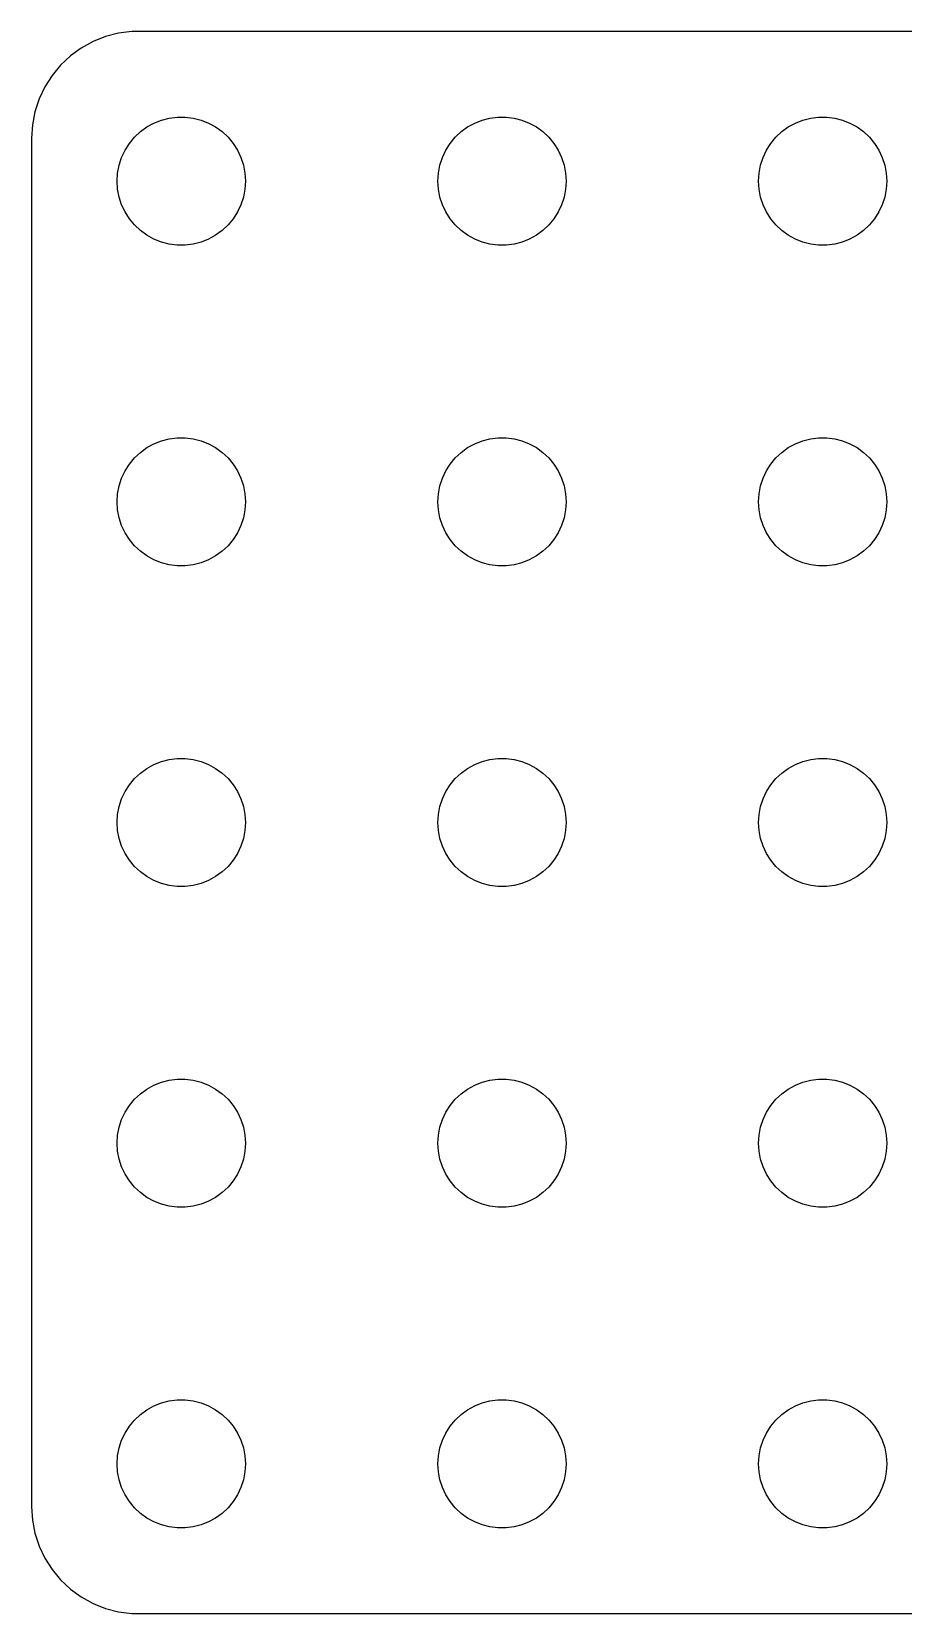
# Model space of a CAD drawing. Header units: metres. Extents: x -41 to 41, y -18.5 to 18.5.
# Drawn here: x -41 to -20.61, y -18.5 to 18.5 of the extents above; entities that cross this region are included whole.
import ezdxf

# ---------------------------------------------------------------- set-up
doc = ezdxf.new("R2010")
doc.units = ezdxf.units.M

msp = doc.modelspace()

# ---------------------------------------------------------------- linework, layer by layer
for p, q in [((-38.657, 18.4951), (-38.9684, 18.4557)), ((38.657, 18.4951), (-38.657, 18.4951)), ((-39.5644, 18.2621), (-39.8396, 18.1108)), ((-39.2725, 18.3776), (-39.5644, 18.2621)), ((-38.9684, 18.4557), (-39.2725, 18.3776)), ((-40.0936, 17.9263), (-40.3224, 17.7114)), ((-39.8396, 18.1108), (-40.0936, 17.9263)), ((-40.5225, 17.4695), (-40.6908, 17.2044)), ((-40.3224, 17.7114), (-40.5225, 17.4695)), ((-40.6908, 17.2044), (-40.8244, 16.9203)), ((-40.8244, 16.9203), (-40.9214, 16.6217)), ((-40.9803, 16.3133), (-41, 16)), ((-40.9214, 16.6217), (-40.9803, 16.3133)), ((-38.3037, 16.2665), (-38.1387, 16.3572)), ((-38.1387, 16.3572), (-37.9635, 16.4266)), ((-37.9635, 16.4266), (-37.7811, 16.4734)), ((-37.7811, 16.4734), (-37.5942, 16.497)), ((-37.5942, 16.497), (-37.4058, 16.497)), ((-37.4058, 16.497), (-37.2189, 16.4734)), ((-37.2189, 16.4734), (-37.0365, 16.4266)), ((-37.0365, 16.4266), (-36.8613, 16.3572)), ((-36.8613, 16.3572), (-36.6963, 16.2665)), ((-30.8037, 16.2665), (-30.6387, 16.3572)), ((-30.6387, 16.3572), (-30.4635, 16.4266)), ((-30.4635, 16.4266), (-30.2811, 16.4734)), ((-30.2811, 16.4734), (-30.0942, 16.497)), ((-30.0942, 16.497), (-29.9058, 16.497)), ((-29.9058, 16.497), (-29.7189, 16.4734)), ((-29.7189, 16.4734), (-29.5365, 16.4266)), ((-29.5365, 16.4266), (-29.3613, 16.3572)), ((-29.3613, 16.3572), (-29.1963, 16.2665)), ((-23.3037, 16.2665), (-23.1387, 16.3572)), ((-23.1387, 16.3572), (-22.9635, 16.4266)), ((-22.9635, 16.4266), (-22.7811, 16.4734)), ((-22.7811, 16.4734), (-22.5942, 16.497)), ((-22.5942, 16.497), (-22.4058, 16.497)), ((-22.4058, 16.497), (-22.2189, 16.4734)), ((-22.2189, 16.4734), (-22.0365, 16.4266)), ((-22.0365, 16.4266), (-21.8613, 16.3572)), ((-21.8613, 16.3572), (-21.6963, 16.2665)), ((-41, 16), (-41, -16)), ((-38.7135, 15.8817), (-38.5934, 16.0268)), ((-38.5934, 16.0268), (-38.4561, 16.1558)), ((-38.4561, 16.1558), (-38.3037, 16.2665)), ((-36.6963, 16.2665), (-36.5439, 16.1558)), ((-36.5439, 16.1558), (-36.4065, 16.0268)), ((-36.4065, 16.0268), (-36.2865, 15.8817)), ((-31.2135, 15.8817), (-31.0934, 16.0268)), ((-31.0934, 16.0268), (-30.9561, 16.1558)), ((-30.9561, 16.1558), (-30.8037, 16.2665)), ((-29.1963, 16.2665), (-29.0439, 16.1558)), ((-29.0439, 16.1558), (-28.9065, 16.0268)), ((-28.9065, 16.0268), (-28.7865, 15.8817)), ((-23.7135, 15.8817), (-23.5934, 16.0268)), ((-23.5934, 16.0268), (-23.4561, 16.1558)), ((-23.4561, 16.1558), (-23.3037, 16.2665)), ((-21.6963, 16.2665), (-21.5439, 16.1558)), ((-21.5439, 16.1558), (-21.4065, 16.0268)), ((-21.4065, 16.0268), (-21.2865, 15.8817)), ((-38.9529, 15.373), (-38.8947, 15.5522)), ((-38.8947, 15.5522), (-38.8145, 15.7226)), ((-38.8145, 15.7226), (-38.7135, 15.8817)), ((-36.2865, 15.8817), (-36.1855, 15.7226)), ((-36.1855, 15.7226), (-36.1053, 15.5522)), ((-36.1053, 15.5522), (-36.0471, 15.373)), ((-31.4529, 15.373), (-31.3947, 15.5522)), ((-31.3947, 15.5522), (-31.3145, 15.7226)), ((-31.3145, 15.7226), (-31.2135, 15.8817)), ((-28.7865, 15.8817), (-28.6855, 15.7226)), ((-28.6855, 15.7226), (-28.6053, 15.5522)), ((-28.6053, 15.5522), (-28.5471, 15.373)), ((-23.9529, 15.373), (-23.8947, 15.5522)), ((-23.8947, 15.5522), (-23.8145, 15.7226)), ((-23.8145, 15.7226), (-23.7135, 15.8817)), ((-21.2865, 15.8817), (-21.1855, 15.7226)), ((-21.1855, 15.7226), (-21.1053, 15.5522)), ((-21.1053, 15.5522), (-21.0471, 15.373)), ((-39, 15), (-38.9882, 15.188)), ((-38.9882, 15.188), (-38.9529, 15.373)), ((-36.0471, 15.373), (-36.0118, 15.188)), ((-36.0118, 15.188), (-36, 15)), ((-31.5, 15), (-31.4882, 15.188)), ((-31.4882, 15.188), (-31.4529, 15.373)), ((-28.5471, 15.373), (-28.5118, 15.188)), ((-28.5118, 15.188), (-28.5, 15)), ((-24, 15), (-23.9882, 15.188)), ((-23.9882, 15.188), (-23.9529, 15.373)), ((-21.0471, 15.373), (-21.0118, 15.188)), ((-21.0118, 15.188), (-21, 15)), ((-38.9882, 14.812), (-39, 15)), ((-38.9529, 14.627), (-38.9882, 14.812)), ((-36.0118, 14.812), (-36.0471, 14.627)), ((-36, 15), (-36.0118, 14.812)), ((-31.4882, 14.812), (-31.5, 15)), ((-31.4529, 14.627), (-31.4882, 14.812)), ((-28.5118, 14.812), (-28.5471, 14.627)), ((-28.5, 15), (-28.5118, 14.812)), ((-23.9882, 14.812), (-24, 15)), ((-23.9529, 14.627), (-23.9882, 14.812)), ((-21.0118, 14.812), (-21.0471, 14.627)), ((-21, 15), (-21.0118, 14.812)), ((-38.8947, 14.4478), (-38.9529, 14.627)), ((-38.8145, 14.2774), (-38.8947, 14.4478)), ((-36.1053, 14.4478), (-36.1855, 14.2774)), ((-36.0471, 14.627), (-36.1053, 14.4478)), ((-31.3947, 14.4478), (-31.4529, 14.627)), ((-31.3145, 14.2774), (-31.3947, 14.4478)), ((-28.6053, 14.4478), (-28.6855, 14.2774)), ((-28.5471, 14.627), (-28.6053, 14.4478)), ((-23.8947, 14.4478), (-23.9529, 14.627)), ((-23.8145, 14.2774), (-23.8947, 14.4478)), ((-21.1053, 14.4478), (-21.1855, 14.2774)), ((-21.0471, 14.627), (-21.1053, 14.4478)), ((-38.7135, 14.1183), (-38.8145, 14.2774)), ((-38.5934, 13.9732), (-38.7135, 14.1183)), ((-36.2865, 14.1183), (-36.4065, 13.9732)), ((-36.1855, 14.2774), (-36.2865, 14.1183)), ((-31.2135, 14.1183), (-31.3145, 14.2774)), ((-31.0934, 13.9732), (-31.2135, 14.1183)), ((-28.7865, 14.1183), (-28.9065, 13.9732)), ((-28.6855, 14.2774), (-28.7865, 14.1183)), ((-23.7135, 14.1183), (-23.8145, 14.2774)), ((-23.5934, 13.9732), (-23.7135, 14.1183)), ((-21.2865, 14.1183), (-21.4065, 13.9732)), ((-21.1855, 14.2774), (-21.2865, 14.1183)), ((-38.4561, 13.8442), (-38.5934, 13.9732)), ((-38.3037, 13.7335), (-38.4561, 13.8442)), ((-38.1387, 13.6427), (-38.3037, 13.7335)), ((-36.6963, 13.7335), (-36.8613, 13.6427)), ((-36.5439, 13.8442), (-36.6963, 13.7335)), ((-36.4065, 13.9732), (-36.5439, 13.8442)), ((-30.9561, 13.8442), (-31.0934, 13.9732)), ((-30.8037, 13.7335), (-30.9561, 13.8442)), ((-30.6387, 13.6427), (-30.8037, 13.7335)), ((-29.1963, 13.7335), (-29.3613, 13.6427)), ((-29.0439, 13.8442), (-29.1963, 13.7335)), ((-28.9065, 13.9732), (-29.0439, 13.8442)), ((-23.4561, 13.8442), (-23.5934, 13.9732)), ((-23.3037, 13.7335), (-23.4561, 13.8442)), ((-23.1387, 13.6427), (-23.3037, 13.7335)), ((-21.6963, 13.7335), (-21.8613, 13.6427)), ((-21.5439, 13.8442), (-21.6963, 13.7335)), ((-21.4065, 13.9732), (-21.5439, 13.8442)), ((-37.9635, 13.5734), (-38.1387, 13.6427)), ((-37.7811, 13.5266), (-37.9635, 13.5734)), ((-37.5942, 13.5029), (-37.7811, 13.5266)), ((-37.4058, 13.5029), (-37.5942, 13.5029)), ((-37.2189, 13.5266), (-37.4058, 13.5029)), ((-37.0365, 13.5734), (-37.2189, 13.5266)), ((-36.8613, 13.6427), (-37.0365, 13.5734)), ((-30.4635, 13.5734), (-30.6387, 13.6427)), ((-30.2811, 13.5266), (-30.4635, 13.5734)), ((-30.0942, 13.5029), (-30.2811, 13.5266)), ((-29.9058, 13.5029), (-30.0942, 13.5029)), ((-29.7189, 13.5266), (-29.9058, 13.5029)), ((-29.5365, 13.5734), (-29.7189, 13.5266)), ((-29.3613, 13.6427), (-29.5365, 13.5734)), ((-22.9635, 13.5734), (-23.1387, 13.6427)), ((-22.7811, 13.5266), (-22.9635, 13.5734)), ((-22.5942, 13.5029), (-22.7811, 13.5266)), ((-22.4058, 13.5029), (-22.5942, 13.5029)), ((-22.2189, 13.5266), (-22.4058, 13.5029)), ((-22.0365, 13.5734), (-22.2189, 13.5266)), ((-21.8613, 13.6427), (-22.0365, 13.5734)), ((-38.1387, 8.85724), (-37.9635, 8.92657)), ((-37.9635, 8.92657), (-37.7811, 8.97342)), ((-37.7811, 8.97342), (-37.5942, 8.99704)), ((-37.5942, 8.99704), (-37.4058, 8.99704)), ((-37.4058, 8.99704), (-37.2189, 8.97342)), ((-37.2189, 8.97342), (-37.0365, 8.92657)), ((-37.0365, 8.92657), (-36.8613, 8.85724)), ((-30.6387, 8.85724), (-30.4635, 8.92657)), ((-30.4635, 8.92657), (-30.2811, 8.97342)), ((-30.2811, 8.97342), (-30.0942, 8.99704)), ((-30.0942, 8.99704), (-29.9058, 8.99704)), ((-29.9058, 8.99704), (-29.7189, 8.97342)), ((-29.7189, 8.97342), (-29.5365, 8.92657)), ((-29.5365, 8.92657), (-29.3613, 8.85724)), ((-23.1387, 8.85724), (-22.9635, 8.92657)), ((-22.9635, 8.92657), (-22.7811, 8.97342)), ((-22.7811, 8.97342), (-22.5942, 8.99704)), ((-22.5942, 8.99704), (-22.4058, 8.99704)), ((-22.4058, 8.99704), (-22.2189, 8.97342)), ((-22.2189, 8.97342), (-22.0365, 8.92657)), ((-22.0365, 8.92657), (-21.8613, 8.85724)), ((-38.7135, 8.38167), (-38.5934, 8.52681)), ((-38.5934, 8.52681), (-38.4561, 8.65576)), ((-38.4561, 8.65576), (-38.3037, 8.76648)), ((-38.3037, 8.76648), (-38.1387, 8.85724)), ((-36.8613, 8.85724), (-36.6963, 8.76648)), ((-36.6963, 8.76648), (-36.5439, 8.65576)), ((-36.5439, 8.65576), (-36.4065, 8.52681)), ((-36.4065, 8.52681), (-36.2865, 8.38167)), ((-31.2135, 8.38167), (-31.0934, 8.52681)), ((-31.0934, 8.52681), (-30.9561, 8.65576)), ((-30.9561, 8.65576), (-30.8037, 8.76648)), ((-30.8037, 8.76648), (-30.6387, 8.85724)), ((-29.3613, 8.85724), (-29.1963, 8.76648)), ((-29.1963, 8.76648), (-29.0439, 8.65576)), ((-29.0439, 8.65576), (-28.9065, 8.52681)), ((-28.9065, 8.52681), (-28.7865, 8.38167)), ((-23.7135, 8.38167), (-23.5934, 8.52681)), ((-23.5934, 8.52681), (-23.4561, 8.65576)), ((-23.4561, 8.65576), (-23.3037, 8.76648)), ((-23.3037, 8.76648), (-23.1387, 8.85724)), ((-21.8613, 8.85724), (-21.6963, 8.76648)), ((-21.6963, 8.76648), (-21.5439, 8.65576)), ((-21.5439, 8.65576), (-21.4065, 8.52681)), ((-21.4065, 8.52681), (-21.2865, 8.38167)), ((-38.8947, 8.05219), (-38.8145, 8.22263)), ((-38.8145, 8.22263), (-38.7135, 8.38167)), ((-36.2865, 8.38167), (-36.1855, 8.22263)), ((-36.1855, 8.22263), (-36.1053, 8.05219)), ((-31.3947, 8.05219), (-31.3145, 8.22263)), ((-31.3145, 8.22263), (-31.2135, 8.38167)), ((-28.7865, 8.38167), (-28.6855, 8.22263)), ((-28.6855, 8.22263), (-28.6053, 8.05219)), ((-23.8947, 8.05219), (-23.8145, 8.22263)), ((-23.8145, 8.22263), (-23.7135, 8.38167)), ((-21.2865, 8.38167), (-21.1855, 8.22263)), ((-21.1855, 8.22263), (-21.1053, 8.05219)), ((-38.9882, 7.68799), (-38.9529, 7.87303)), ((-38.9529, 7.87303), (-38.8947, 8.05219)), ((-36.1053, 8.05219), (-36.0471, 7.87303)), ((-36.0471, 7.87303), (-36.0118, 7.68799)), ((-31.4882, 7.68799), (-31.4529, 7.87303)), ((-31.4529, 7.87303), (-31.3947, 8.05219)), ((-28.6053, 8.05219), (-28.5471, 7.87303)), ((-28.5471, 7.87303), (-28.5118, 7.68799)), ((-23.9882, 7.68799), (-23.9529, 7.87303)), ((-23.9529, 7.87303), (-23.8947, 8.05219)), ((-21.1053, 8.05219), (-21.0471, 7.87303)), ((-21.0471, 7.87303), (-21.0118, 7.68799)), ((-39, 7.5), (-38.9882, 7.68799)), ((-38.9882, 7.312), (-39, 7.5)), ((-36.0118, 7.68799), (-36, 7.5)), ((-36, 7.5), (-36.0118, 7.312)), ((-31.5, 7.5), (-31.4882, 7.68799)), ((-31.4882, 7.312), (-31.5, 7.5)), ((-28.5118, 7.68799), (-28.5, 7.5)), ((-28.5, 7.5), (-28.5118, 7.312)), ((-24, 7.5), (-23.9882, 7.68799)), ((-23.9882, 7.312), (-24, 7.5)), ((-21.0118, 7.68799), (-21, 7.5)), ((-21, 7.5), (-21.0118, 7.312)), ((-38.9529, 7.12695), (-38.9882, 7.312)), ((-38.8947, 6.9478), (-38.9529, 7.12695)), ((-36.0471, 7.12695), (-36.1053, 6.9478)), ((-36.0118, 7.312), (-36.0471, 7.12695)), ((-31.4529, 7.12695), (-31.4882, 7.312)), ((-31.3947, 6.9478), (-31.4529, 7.12695)), ((-28.5471, 7.12695), (-28.6053, 6.9478)), ((-28.5118, 7.312), (-28.5471, 7.12695)), ((-23.9529, 7.12695), (-23.9882, 7.312)), ((-23.8947, 6.9478), (-23.9529, 7.12695)), ((-21.0471, 7.12695), (-21.1053, 6.9478)), ((-21.0118, 7.312), (-21.0471, 7.12695)), ((-38.8145, 6.77736), (-38.8947, 6.9478)), ((-38.7135, 6.61832), (-38.8145, 6.77736)), ((-36.1855, 6.77736), (-36.2865, 6.61832)), ((-36.1053, 6.9478), (-36.1855, 6.77736)), ((-31.3145, 6.77736), (-31.3947, 6.9478)), ((-31.2135, 6.61832), (-31.3145, 6.77736)), ((-28.6855, 6.77736), (-28.7865, 6.61832)), ((-28.6053, 6.9478), (-28.6855, 6.77736)), ((-23.8145, 6.77736), (-23.8947, 6.9478)), ((-23.7135, 6.61832), (-23.8145, 6.77736)), ((-21.1855, 6.77736), (-21.2865, 6.61832)), ((-21.1053, 6.9478), (-21.1855, 6.77736)), ((-38.5934, 6.47318), (-38.7135, 6.61832)), ((-38.4561, 6.34422), (-38.5934, 6.47318)), ((-38.3037, 6.23351), (-38.4561, 6.34422)), ((-36.5439, 6.34422), (-36.6963, 6.23351)), ((-36.4065, 6.47318), (-36.5439, 6.34422)), ((-36.2865, 6.61832), (-36.4065, 6.47318)), ((-31.0934, 6.47318), (-31.2135, 6.61832)), ((-30.9561, 6.34422), (-31.0934, 6.47318)), ((-30.8037, 6.23351), (-30.9561, 6.34422)), ((-29.0439, 6.34422), (-29.1963, 6.23351)), ((-28.9065, 6.47318), (-29.0439, 6.34422)), ((-28.7865, 6.61832), (-28.9065, 6.47318)), ((-23.5934, 6.47318), (-23.7135, 6.61832)), ((-23.4561, 6.34422), (-23.5934, 6.47318)), ((-23.3037, 6.23351), (-23.4561, 6.34422)), ((-21.5439, 6.34422), (-21.6963, 6.23351)), ((-21.4065, 6.47318), (-21.5439, 6.34422)), ((-21.2865, 6.61832), (-21.4065, 6.47318)), ((-38.1387, 6.14275), (-38.3037, 6.23351)), ((-37.9635, 6.07341), (-38.1387, 6.14275)), ((-37.7811, 6.02657), (-37.9635, 6.07341)), ((-37.5942, 6.00294), (-37.7811, 6.02657)), ((-37.4058, 6.00294), (-37.5942, 6.00294)), ((-37.2189, 6.02657), (-37.4058, 6.00294)), ((-37.0365, 6.07341), (-37.2189, 6.02657)), ((-36.8613, 6.14275), (-37.0365, 6.07341)), ((-36.6963, 6.23351), (-36.8613, 6.14275)), ((-30.6387, 6.14275), (-30.8037, 6.23351)), ((-30.4635, 6.07341), (-30.6387, 6.14275)), ((-30.2811, 6.02657), (-30.4635, 6.07341)), ((-30.0942, 6.00294), (-30.2811, 6.02657)), ((-29.9058, 6.00294), (-30.0942, 6.00294)), ((-29.7189, 6.02657), (-29.9058, 6.00294)), ((-29.5365, 6.07341), (-29.7189, 6.02657)), ((-29.3613, 6.14275), (-29.5365, 6.07341)), ((-29.1963, 6.23351), (-29.3613, 6.14275)), ((-23.1387, 6.14275), (-23.3037, 6.23351)), ((-22.9635, 6.07341), (-23.1387, 6.14275)), ((-22.7811, 6.02657), (-22.9635, 6.07341)), ((-22.5942, 6.00294), (-22.7811, 6.02657)), ((-22.4058, 6.00294), (-22.5942, 6.00294)), ((-22.2189, 6.02657), (-22.4058, 6.00294)), ((-22.0365, 6.07341), (-22.2189, 6.02657)), ((-21.8613, 6.14275), (-22.0365, 6.07341)), ((-21.6963, 6.23351), (-21.8613, 6.14275)), ((-37.7811, 1.47342), (-37.5942, 1.49704)), ((-37.5942, 1.49704), (-37.4058, 1.49704)), ((-37.4058, 1.49704), (-37.2189, 1.47342)), ((-30.2811, 1.47342), (-30.0942, 1.49704)), ((-30.0942, 1.49704), (-29.9058, 1.49704)), ((-29.9058, 1.49704), (-29.7189, 1.47342)), ((-22.7811, 1.47342), (-22.5942, 1.49704)), ((-22.5942, 1.49704), (-22.4058, 1.49704)), ((-22.4058, 1.49704), (-22.2189, 1.47342)), ((-38.5934, 1.02681), (-38.4561, 1.15576)), ((-38.4561, 1.15576), (-38.3037, 1.26648)), ((-38.3037, 1.26648), (-38.1387, 1.35724)), ((-38.1387, 1.35724), (-37.9635, 1.42657)), ((-37.9635, 1.42657), (-37.7811, 1.47342)), ((-37.2189, 1.47342), (-37.0365, 1.42657)), ((-37.0365, 1.42657), (-36.8613, 1.35724)), ((-36.8613, 1.35724), (-36.6963, 1.26648)), ((-36.6963, 1.26648), (-36.5439, 1.15576)), ((-36.5439, 1.15576), (-36.4065, 1.02681)), ((-31.0934, 1.02681), (-30.9561, 1.15576)), ((-30.9561, 1.15576), (-30.8037, 1.26648)), ((-30.8037, 1.26648), (-30.6387, 1.35724)), ((-30.6387, 1.35724), (-30.4635, 1.42657)), ((-30.4635, 1.42657), (-30.2811, 1.47342)), ((-29.7189, 1.47342), (-29.5365, 1.42657)), ((-29.5365, 1.42657), (-29.3613, 1.35724)), ((-29.3613, 1.35724), (-29.1963, 1.26648)), ((-29.1963, 1.26648), (-29.0439, 1.15576)), ((-29.0439, 1.15576), (-28.9065, 1.02681)), ((-23.5934, 1.02681), (-23.4561, 1.15576)), ((-23.4561, 1.15576), (-23.3037, 1.26648)), ((-23.3037, 1.26648), (-23.1387, 1.35724)), ((-23.1387, 1.35724), (-22.9635, 1.42657)), ((-22.9635, 1.42657), (-22.7811, 1.47342)), ((-22.2189, 1.47342), (-22.0365, 1.42657)), ((-22.0365, 1.42657), (-21.8613, 1.35724)), ((-21.8613, 1.35724), (-21.6963, 1.26648)), ((-21.6963, 1.26648), (-21.5439, 1.15576)), ((-21.5439, 1.15576), (-21.4065, 1.02681)), ((-38.8145, 0.722626), (-38.7135, 0.881668)), ((-38.7135, 0.881668), (-38.5934, 1.02681)), ((-36.4065, 1.02681), (-36.2865, 0.881668)), ((-36.2865, 0.881668), (-36.1855, 0.722626)), ((-31.3145, 0.722626), (-31.2135, 0.881668)), ((-31.2135, 0.881668), (-31.0934, 1.02681)), ((-28.9065, 1.02681), (-28.7865, 0.881668)), ((-28.7865, 0.881668), (-28.6855, 0.722626)), ((-23.8145, 0.722626), (-23.7135, 0.881668)), ((-23.7135, 0.881668), (-23.5934, 1.02681)), ((-21.4065, 1.02681), (-21.2865, 0.881668)), ((-21.2865, 0.881668), (-21.1855, 0.722626)), ((-38.9882, 0.187988), (-38.9529, 0.373032)), ((-38.9529, 0.373032), (-38.8947, 0.552185)), ((-38.8947, 0.552185), (-38.8145, 0.722626)), ((-36.1855, 0.722626), (-36.1053, 0.552185)), ((-36.1053, 0.552185), (-36.0471, 0.373032)), ((-36.0471, 0.373032), (-36.0118, 0.187988)), ((-31.4882, 0.187988), (-31.4529, 0.373032)), ((-31.4529, 0.373032), (-31.3947, 0.552185)), ((-31.3947, 0.552185), (-31.3145, 0.722626)), ((-28.6855, 0.722626), (-28.6053, 0.552185)), ((-28.6053, 0.552185), (-28.5471, 0.373032)), ((-28.5471, 0.373032), (-28.5118, 0.187988)), ((-23.9882, 0.187988), (-23.9529, 0.373032)), ((-23.9529, 0.373032), (-23.8947, 0.552185)), ((-23.8947, 0.552185), (-23.8145, 0.722626)), ((-21.1855, 0.722626), (-21.1053, 0.552185)), ((-21.1053, 0.552185), (-21.0471, 0.373032)), ((-21.0471, 0.373032), (-21.0118, 0.187988)), ((-39, 0), (-38.9882, 0.187988)), ((-38.9882, -0.187988), (-39, 0)), ((-36.0118, 0.187988), (-36, 0)), ((-36, 0), (-36.0118, -0.187988)), ((-31.5, 0), (-31.4882, 0.187988)), ((-31.4882, -0.187988), (-31.5, 0)), ((-28.5118, 0.187988), (-28.5, 0)), ((-28.5, 0), (-28.5118, -0.187988)), ((-24, 0), (-23.9882, 0.187988)), ((-23.9882, -0.187988), (-24, 0)), ((-21.0118, 0.187988), (-21, 0)), ((-21, 0), (-21.0118, -0.187988)), ((-38.9529, -0.373032), (-38.9882, -0.187988)), ((-36.0118, -0.187988), (-36.0471, -0.373032)), ((-31.4529, -0.373032), (-31.4882, -0.187988)), ((-28.5118, -0.187988), (-28.5471, -0.373032)), ((-23.9529, -0.373032), (-23.9882, -0.187988)), ((-21.0118, -0.187988), (-21.0471, -0.373032)), ((-38.8947, -0.552185), (-38.9529, -0.373032)), ((-38.8145, -0.722626), (-38.8947, -0.552185)), ((-38.7135, -0.881668), (-38.8145, -0.722626)), ((-36.1855, -0.722626), (-36.2865, -0.881668)), ((-36.1053, -0.552185), (-36.1855, -0.722626)), ((-36.0471, -0.373032), (-36.1053, -0.552185)), ((-31.3947, -0.552185), (-31.4529, -0.373032)), ((-31.3145, -0.722626), (-31.3947, -0.552185)), ((-31.2135, -0.881668), (-31.3145, -0.722626)), ((-28.6855, -0.722626), (-28.7865, -0.881668)), ((-28.6053, -0.552185), (-28.6855, -0.722626)), ((-28.5471, -0.373032), (-28.6053, -0.552185)), ((-23.8947, -0.552185), (-23.9529, -0.373032)), ((-23.8145, -0.722626), (-23.8947, -0.552185)), ((-23.7135, -0.881668), (-23.8145, -0.722626)), ((-21.1855, -0.722626), (-21.2865, -0.881668)), ((-21.1053, -0.552185), (-21.1855, -0.722626)), ((-21.0471, -0.373032), (-21.1053, -0.552185)), ((-38.5934, -1.02681), (-38.7135, -0.881668)), ((-38.4561, -1.15576), (-38.5934, -1.02681)), ((-36.4065, -1.02681), (-36.5439, -1.15576)), ((-36.2865, -0.881668), (-36.4065, -1.02681)), ((-31.0934, -1.02681), (-31.2135, -0.881668)), ((-30.9561, -1.15576), (-31.0934, -1.02681)), ((-28.9065, -1.02681), (-29.0439, -1.15576)), ((-28.7865, -0.881668), (-28.9065, -1.02681)), ((-23.5934, -1.02681), (-23.7135, -0.881668)), ((-23.4561, -1.15576), (-23.5934, -1.02681)), ((-21.4065, -1.02681), (-21.5439, -1.15576)), ((-21.2865, -0.881668), (-21.4065, -1.02681)), ((-38.3037, -1.26648), (-38.4561, -1.15576)), ((-38.1387, -1.35724), (-38.3037, -1.26648)), ((-37.9635, -1.42657), (-38.1387, -1.35724)), ((-37.7811, -1.47342), (-37.9635, -1.42657)), ((-37.5942, -1.49704), (-37.7811, -1.47342)), ((-37.2189, -1.47342), (-37.4058, -1.49704)), ((-37.0365, -1.42657), (-37.2189, -1.47342)), ((-36.8613, -1.35724), (-37.0365, -1.42657)), ((-36.6963, -1.26648), (-36.8613, -1.35724)), ((-36.5439, -1.15576), (-36.6963, -1.26648)), ((-30.8037, -1.26648), (-30.9561, -1.15576)), ((-30.6387, -1.35724), (-30.8037, -1.26648)), ((-30.4635, -1.42657), (-30.6387, -1.35724)), ((-30.2811, -1.47342), (-30.4635, -1.42657)), ((-30.0942, -1.49704), (-30.2811, -1.47342)), ((-29.7189, -1.47342), (-29.9058, -1.49704)), ((-29.5365, -1.42657), (-29.7189, -1.47342)), ((-29.3613, -1.35724), (-29.5365, -1.42657)), ((-29.1963, -1.26648), (-29.3613, -1.35724)), ((-29.0439, -1.15576), (-29.1963, -1.26648)), ((-23.3037, -1.26648), (-23.4561, -1.15576)), ((-23.1387, -1.35724), (-23.3037, -1.26648)), ((-22.9635, -1.42657), (-23.1387, -1.35724)), ((-22.7811, -1.47342), (-22.9635, -1.42657)), ((-22.5942, -1.49704), (-22.7811, -1.47342)), ((-22.2189, -1.47342), (-22.4058, -1.49704)), ((-22.0365, -1.42657), (-22.2189, -1.47342)), ((-21.8613, -1.35724), (-22.0365, -1.42657)), ((-21.6963, -1.26648), (-21.8613, -1.35724)), ((-21.5439, -1.15576), (-21.6963, -1.26648)), ((-37.4058, -1.49704), (-37.5942, -1.49704)), ((-29.9058, -1.49704), (-30.0942, -1.49704)), ((-22.4058, -1.49704), (-22.5942, -1.49704)), ((-38.4561, -6.34422), (-38.3037, -6.23351)), ((-38.3037, -6.23351), (-38.1387, -6.14275)), ((-38.1387, -6.14275), (-37.9635, -6.07341)), ((-37.9635, -6.07341), (-37.7811, -6.02657)), ((-37.7811, -6.02657), (-37.5942, -6.00294)), ((-37.5942, -6.00294), (-37.4058, -6.00294)), ((-37.4058, -6.00294), (-37.2189, -6.02657)), ((-37.2189, -6.02657), (-37.0365, -6.07341)), ((-37.0365, -6.07341), (-36.8613, -6.14275)), ((-36.8613, -6.14275), (-36.6963, -6.23351)), ((-36.6963, -6.23351), (-36.5439, -6.34422)), ((-30.9561, -6.34422), (-30.8037, -6.23351)), ((-30.8037, -6.23351), (-30.6387, -6.14275)), ((-30.6387, -6.14275), (-30.4635, -6.07341)), ((-30.4635, -6.07341), (-30.2811, -6.02657)), ((-30.2811, -6.02657), (-30.0942, -6.00294)), ((-30.0942, -6.00294), (-29.9058, -6.00294)), ((-29.9058, -6.00294), (-29.7189, -6.02657)), ((-29.7189, -6.02657), (-29.5365, -6.07341)), ((-29.5365, -6.07341), (-29.3613, -6.14275)), ((-29.3613, -6.14275), (-29.1963, -6.23351)), ((-29.1963, -6.23351), (-29.0439, -6.34422)), ((-23.4561, -6.34422), (-23.3037, -6.23351)), ((-23.3037, -6.23351), (-23.1387, -6.14275)), ((-23.1387, -6.14275), (-22.9635, -6.07341)), ((-22.9635, -6.07341), (-22.7811, -6.02657)), ((-22.7811, -6.02657), (-22.5942, -6.00294)), ((-22.5942, -6.00294), (-22.4058, -6.00294)), ((-22.4058, -6.00294), (-22.2189, -6.02657)), ((-22.2189, -6.02657), (-22.0365, -6.07341)), ((-22.0365, -6.07341), (-21.8613, -6.14275)), ((-21.8613, -6.14275), (-21.6963, -6.23351)), ((-21.6963, -6.23351), (-21.5439, -6.34422)), ((-38.8145, -6.77736), (-38.7135, -6.61832)), ((-38.7135, -6.61832), (-38.5934, -6.47318)), ((-38.5934, -6.47318), (-38.4561, -6.34422)), ((-36.5439, -6.34422), (-36.4065, -6.47318)), ((-36.4065, -6.47318), (-36.2865, -6.61832)), ((-36.2865, -6.61832), (-36.1855, -6.77736)), ((-31.3145, -6.77736), (-31.2135, -6.61832)), ((-31.2135, -6.61832), (-31.0934, -6.47318)), ((-31.0934, -6.47318), (-30.9561, -6.34422)), ((-29.0439, -6.34422), (-28.9065, -6.47318)), ((-28.9065, -6.47318), (-28.7865, -6.61832)), ((-28.7865, -6.61832), (-28.6855, -6.77736)), ((-23.8145, -6.77736), (-23.7135, -6.61832)), ((-23.7135, -6.61832), (-23.5934, -6.47318)), ((-23.5934, -6.47318), (-23.4561, -6.34422)), ((-21.5439, -6.34422), (-21.4065, -6.47318)), ((-21.4065, -6.47318), (-21.2865, -6.61832)), ((-21.2865, -6.61832), (-21.1855, -6.77736)), ((-38.9529, -7.12695), (-38.8947, -6.9478)), ((-38.8947, -6.9478), (-38.8145, -6.77736)), ((-36.1855, -6.77736), (-36.1053, -6.9478)), ((-36.1053, -6.9478), (-36.0471, -7.12695)), ((-31.4529, -7.12695), (-31.3947, -6.9478)), ((-31.3947, -6.9478), (-31.3145, -6.77736)), ((-28.6855, -6.77736), (-28.6053, -6.9478)), ((-28.6053, -6.9478), (-28.5471, -7.12695)), ((-23.9529, -7.12695), (-23.8947, -6.9478)), ((-23.8947, -6.9478), (-23.8145, -6.77736)), ((-21.1855, -6.77736), (-21.1053, -6.9478)), ((-21.1053, -6.9478), (-21.0471, -7.12695)), ((-39, -7.5), (-38.9882, -7.312)), ((-38.9882, -7.312), (-38.9529, -7.12695)), ((-36.0471, -7.12695), (-36.0118, -7.312)), ((-36.0118, -7.312), (-36, -7.5)), ((-31.5, -7.5), (-31.4882, -7.312)), ((-31.4882, -7.312), (-31.4529, -7.12695)), ((-28.5471, -7.12695), (-28.5118, -7.312)), ((-28.5118, -7.312), (-28.5, -7.5)), ((-24, -7.5), (-23.9882, -7.312)), ((-23.9882, -7.312), (-23.9529, -7.12695)), ((-21.0471, -7.12695), (-21.0118, -7.312)), ((-21.0118, -7.312), (-21, -7.5)), ((-38.9882, -7.68799), (-39, -7.5)), ((-38.9529, -7.87303), (-38.9882, -7.68799)), ((-36.0118, -7.68799), (-36.0471, -7.87303)), ((-36, -7.5), (-36.0118, -7.68799)), ((-31.4882, -7.68799), (-31.5, -7.5)), ((-31.4529, -7.87303), (-31.4882, -7.68799)), ((-28.5118, -7.68799), (-28.5471, -7.87303)), ((-28.5, -7.5), (-28.5118, -7.68799)), ((-23.9882, -7.68799), (-24, -7.5)), ((-23.9529, -7.87303), (-23.9882, -7.68799)), ((-21.0118, -7.68799), (-21.0471, -7.87303)), ((-21, -7.5), (-21.0118, -7.68799)), ((-38.8947, -8.05219), (-38.9529, -7.87303)), ((-38.8145, -8.22263), (-38.8947, -8.05219)), ((-36.1053, -8.05219), (-36.1855, -8.22263)), ((-36.0471, -7.87303), (-36.1053, -8.05219)), ((-31.3947, -8.05219), (-31.4529, -7.87303)), ((-31.3145, -8.22263), (-31.3947, -8.05219)), ((-28.6053, -8.05219), (-28.6855, -8.22263)), ((-28.5471, -7.87303), (-28.6053, -8.05219)), ((-23.8947, -8.05219), (-23.9529, -7.87303)), ((-23.8145, -8.22263), (-23.8947, -8.05219)), ((-21.1053, -8.05219), (-21.1855, -8.22263)), ((-21.0471, -7.87303), (-21.1053, -8.05219)), ((-38.7135, -8.38167), (-38.8145, -8.22263)), ((-38.5934, -8.52681), (-38.7135, -8.38167)), ((-36.2865, -8.38167), (-36.4065, -8.52681)), ((-36.1855, -8.22263), (-36.2865, -8.38167)), ((-31.2135, -8.38167), (-31.3145, -8.22263)), ((-31.0934, -8.52681), (-31.2135, -8.38167)), ((-28.7865, -8.38167), (-28.9065, -8.52681)), ((-28.6855, -8.22263), (-28.7865, -8.38167)), ((-23.7135, -8.38167), (-23.8145, -8.22263)), ((-23.5934, -8.52681), (-23.7135, -8.38167)), ((-21.2865, -8.38167), (-21.4065, -8.52681)), ((-21.1855, -8.22263), (-21.2865, -8.38167)), ((-38.4561, -8.65576), (-38.5934, -8.52681)), ((-38.3037, -8.76648), (-38.4561, -8.65576)), ((-38.1387, -8.85724), (-38.3037, -8.76648)), ((-37.9635, -8.92657), (-38.1387, -8.85724)), ((-36.8613, -8.85724), (-37.0365, -8.92657)), ((-36.6963, -8.76648), (-36.8613, -8.85724)), ((-36.5439, -8.65576), (-36.6963, -8.76648)), ((-36.4065, -8.52681), (-36.5439, -8.65576)), ((-30.9561, -8.65576), (-31.0934, -8.52681)), ((-30.8037, -8.76648), (-30.9561, -8.65576)), ((-30.6387, -8.85724), (-30.8037, -8.76648)), ((-30.4635, -8.92657), (-30.6387, -8.85724)), ((-29.3613, -8.85724), (-29.5365, -8.92657)), ((-29.1963, -8.76648), (-29.3613, -8.85724)), ((-29.0439, -8.65576), (-29.1963, -8.76648)), ((-28.9065, -8.52681), (-29.0439, -8.65576)), ((-23.4561, -8.65576), (-23.5934, -8.52681)), ((-23.3037, -8.76648), (-23.4561, -8.65576)), ((-23.1387, -8.85724), (-23.3037, -8.76648)), ((-22.9635, -8.92657), (-23.1387, -8.85724)), ((-21.8613, -8.85724), (-22.0365, -8.92657)), ((-21.6963, -8.76648), (-21.8613, -8.85724)), ((-21.5439, -8.65576), (-21.6963, -8.76648)), ((-21.4065, -8.52681), (-21.5439, -8.65576)), ((-37.7811, -8.97342), (-37.9635, -8.92657)), ((-37.5942, -8.99704), (-37.7811, -8.97342)), ((-37.4058, -8.99704), (-37.5942, -8.99704)), ((-37.2189, -8.97342), (-37.4058, -8.99704)), ((-37.0365, -8.92657), (-37.2189, -8.97342)), ((-30.2811, -8.97342), (-30.4635, -8.92657)), ((-30.0942, -8.99704), (-30.2811, -8.97342)), ((-29.9058, -8.99704), (-30.0942, -8.99704)), ((-29.7189, -8.97342), (-29.9058, -8.99704)), ((-29.5365, -8.92657), (-29.7189, -8.97342)), ((-22.7811, -8.97342), (-22.9635, -8.92657)), ((-22.5942, -8.99704), (-22.7811, -8.97342)), ((-22.4058, -8.99704), (-22.5942, -8.99704)), ((-22.2189, -8.97342), (-22.4058, -8.99704)), ((-22.0365, -8.92657), (-22.2189, -8.97342)), ((-38.3037, -13.7335), (-38.1387, -13.6427)), ((-38.1387, -13.6427), (-37.9635, -13.5734)), ((-37.9635, -13.5734), (-37.7811, -13.5266)), ((-37.7811, -13.5266), (-37.5942, -13.5029)), ((-37.5942, -13.5029), (-37.4058, -13.5029)), ((-37.4058, -13.5029), (-37.2189, -13.5266)), ((-37.2189, -13.5266), (-37.0365, -13.5734)), ((-37.0365, -13.5734), (-36.8613, -13.6427)), ((-36.8613, -13.6427), (-36.6963, -13.7335)), ((-30.8037, -13.7335), (-30.6387, -13.6427)), ((-30.6387, -13.6427), (-30.4635, -13.5734)), ((-30.4635, -13.5734), (-30.2811, -13.5266)), ((-30.2811, -13.5266), (-30.0942, -13.5029)), ((-30.0942, -13.5029), (-29.9058, -13.5029)), ((-29.9058, -13.5029), (-29.7189, -13.5266)), ((-29.7189, -13.5266), (-29.5365, -13.5734)), ((-29.5365, -13.5734), (-29.3613, -13.6427)), ((-29.3613, -13.6427), (-29.1963, -13.7335)), ((-23.3037, -13.7335), (-23.1387, -13.6427)), ((-23.1387, -13.6427), (-22.9635, -13.5734)), ((-22.9635, -13.5734), (-22.7811, -13.5266)), ((-22.7811, -13.5266), (-22.5942, -13.5029)), ((-22.5942, -13.5029), (-22.4058, -13.5029)), ((-22.4058, -13.5029), (-22.2189, -13.5266)), ((-22.2189, -13.5266), (-22.0365, -13.5734)), ((-22.0365, -13.5734), (-21.8613, -13.6427)), ((-21.8613, -13.6427), (-21.6963, -13.7335)), ((-38.7135, -14.1183), (-38.5934, -13.9732)), ((-38.5934, -13.9732), (-38.4561, -13.8442)), ((-38.4561, -13.8442), (-38.3037, -13.7335)), ((-36.6963, -13.7335), (-36.5439, -13.8442)), ((-36.5439, -13.8442), (-36.4065, -13.9732)), ((-36.4065, -13.9732), (-36.2865, -14.1183)), ((-31.2135, -14.1183), (-31.0934, -13.9732)), ((-31.0934, -13.9732), (-30.9561, -13.8442)), ((-30.9561, -13.8442), (-30.8037, -13.7335)), ((-29.1963, -13.7335), (-29.0439, -13.8442)), ((-29.0439, -13.8442), (-28.9065, -13.9732)), ((-28.9065, -13.9732), (-28.7865, -14.1183)), ((-23.7135, -14.1183), (-23.5934, -13.9732)), ((-23.5934, -13.9732), (-23.4561, -13.8442)), ((-23.4561, -13.8442), (-23.3037, -13.7335)), ((-21.6963, -13.7335), (-21.5439, -13.8442)), ((-21.5439, -13.8442), (-21.4065, -13.9732)), ((-21.4065, -13.9732), (-21.2865, -14.1183)), ((-38.8947, -14.4478), (-38.8145, -14.2774)), ((-38.8145, -14.2774), (-38.7135, -14.1183)), ((-36.2865, -14.1183), (-36.1855, -14.2774)), ((-36.1855, -14.2774), (-36.1053, -14.4478)), ((-31.3947, -14.4478), (-31.3145, -14.2774)), ((-31.3145, -14.2774), (-31.2135, -14.1183)), ((-28.7865, -14.1183), (-28.6855, -14.2774)), ((-28.6855, -14.2774), (-28.6053, -14.4478)), ((-23.8947, -14.4478), (-23.8145, -14.2774)), ((-23.8145, -14.2774), (-23.7135, -14.1183)), ((-21.2865, -14.1183), (-21.1855, -14.2774)), ((-21.1855, -14.2774), (-21.1053, -14.4478)), ((-38.9882, -14.812), (-38.9529, -14.627)), ((-38.9529, -14.627), (-38.8947, -14.4478)), ((-36.1053, -14.4478), (-36.0471, -14.627)), ((-36.0471, -14.627), (-36.0118, -14.812)), ((-31.4882, -14.812), (-31.4529, -14.627)), ((-31.4529, -14.627), (-31.3947, -14.4478)), ((-28.6053, -14.4478), (-28.5471, -14.627)), ((-28.5471, -14.627), (-28.5118, -14.812)), ((-23.9882, -14.812), (-23.9529, -14.627)), ((-23.9529, -14.627), (-23.8947, -14.4478)), ((-21.1053, -14.4478), (-21.0471, -14.627)), ((-21.0471, -14.627), (-21.0118, -14.812)), ((-39, -15), (-38.9882, -14.812)), ((-38.9882, -15.188), (-39, -15)), ((-36.0118, -14.812), (-36, -15)), ((-36, -15), (-36.0118, -15.188)), ((-31.5, -15), (-31.4882, -14.812)), ((-31.4882, -15.188), (-31.5, -15)), ((-28.5118, -14.812), (-28.5, -15)), ((-28.5, -15), (-28.5118, -15.188)), ((-24, -15), (-23.9882, -14.812)), ((-23.9882, -15.188), (-24, -15)), ((-21.0118, -14.812), (-21, -15)), ((-21, -15), (-21.0118, -15.188)), ((-38.9529, -15.373), (-38.9882, -15.188)), ((-38.8947, -15.5522), (-38.9529, -15.373)), ((-36.0471, -15.373), (-36.1053, -15.5522)), ((-36.0118, -15.188), (-36.0471, -15.373)), ((-31.4529, -15.373), (-31.4882, -15.188)), ((-31.3947, -15.5522), (-31.4529, -15.373)), ((-28.5471, -15.373), (-28.6053, -15.5522)), ((-28.5118, -15.188), (-28.5471, -15.373)), ((-23.9529, -15.373), (-23.9882, -15.188)), ((-23.8947, -15.5522), (-23.9529, -15.373)), ((-21.0471, -15.373), (-21.1053, -15.5522)), ((-21.0118, -15.188), (-21.0471, -15.373)), ((-38.8145, -15.7226), (-38.8947, -15.5522)), ((-38.7135, -15.8817), (-38.8145, -15.7226)), ((-38.5934, -16.0268), (-38.7135, -15.8817)), ((-36.2865, -15.8817), (-36.4065, -16.0268)), ((-36.1855, -15.7226), (-36.2865, -15.8817)), ((-36.1053, -15.5522), (-36.1855, -15.7226)), ((-31.3145, -15.7226), (-31.3947, -15.5522)), ((-31.2135, -15.8817), (-31.3145, -15.7226)), ((-31.0934, -16.0268), (-31.2135, -15.8817)), ((-28.7865, -15.8817), (-28.9065, -16.0268)), ((-28.6855, -15.7226), (-28.7865, -15.8817)), ((-28.6053, -15.5522), (-28.6855, -15.7226)), ((-23.8145, -15.7226), (-23.8947, -15.5522)), ((-23.7135, -15.8817), (-23.8145, -15.7226)), ((-23.5934, -16.0268), (-23.7135, -15.8817)), ((-21.2865, -15.8817), (-21.4065, -16.0268)), ((-21.1855, -15.7226), (-21.2865, -15.8817)), ((-21.1053, -15.5522), (-21.1855, -15.7226)), ((-41, -16), (-40.9803, -16.3133)), ((-38.4561, -16.1558), (-38.5934, -16.0268)), ((-38.3037, -16.2665), (-38.4561, -16.1558)), ((-38.1387, -16.3572), (-38.3037, -16.2665)), ((-36.6963, -16.2665), (-36.8613, -16.3572)), ((-36.5439, -16.1558), (-36.6963, -16.2665)), ((-36.4065, -16.0268), (-36.5439, -16.1558)), ((-30.9561, -16.1558), (-31.0934, -16.0268)), ((-30.8037, -16.2665), (-30.9561, -16.1558)), ((-30.6387, -16.3572), (-30.8037, -16.2665)), ((-29.1963, -16.2665), (-29.3613, -16.3572)), ((-29.0439, -16.1558), (-29.1963, -16.2665)), ((-28.9065, -16.0268), (-29.0439, -16.1558)), ((-23.4561, -16.1558), (-23.5934, -16.0268)), ((-23.3037, -16.2665), (-23.4561, -16.1558)), ((-23.1387, -16.3572), (-23.3037, -16.2665)), ((-21.6963, -16.2665), (-21.8613, -16.3572)), ((-21.5439, -16.1558), (-21.6963, -16.2665)), ((-21.4065, -16.0268), (-21.5439, -16.1558)), ((-40.9803, -16.3133), (-40.9214, -16.6217)), ((-40.9214, -16.6217), (-40.8244, -16.9203)), ((-37.9635, -16.4266), (-38.1387, -16.3572)), ((-37.7811, -16.4734), (-37.9635, -16.4266)), ((-37.5942, -16.497), (-37.7811, -16.4734)), ((-37.4058, -16.497), (-37.5942, -16.497)), ((-37.2189, -16.4734), (-37.4058, -16.497)), ((-37.0365, -16.4266), (-37.2189, -16.4734)), ((-36.8613, -16.3572), (-37.0365, -16.4266)), ((-30.4635, -16.4266), (-30.6387, -16.3572)), ((-30.2811, -16.4734), (-30.4635, -16.4266)), ((-30.0942, -16.497), (-30.2811, -16.4734)), ((-29.9058, -16.497), (-30.0942, -16.497)), ((-29.7189, -16.4734), (-29.9058, -16.497)), ((-29.5365, -16.4266), (-29.7189, -16.4734)), ((-29.3613, -16.3572), (-29.5365, -16.4266)), ((-22.9635, -16.4266), (-23.1387, -16.3572)), ((-22.7811, -16.4734), (-22.9635, -16.4266)), ((-22.5942, -16.497), (-22.7811, -16.4734)), ((-22.4058, -16.497), (-22.5942, -16.497)), ((-22.2189, -16.4734), (-22.4058, -16.497)), ((-22.0365, -16.4266), (-22.2189, -16.4734)), ((-21.8613, -16.3572), (-22.0365, -16.4266)), ((-40.8244, -16.9203), (-40.6908, -17.2044)), ((-40.6908, -17.2044), (-40.5225, -17.4695)), ((-40.5225, -17.4695), (-40.3224, -17.7114)), ((-40.3224, -17.7114), (-40.0936, -17.9263)), ((-40.0936, -17.9263), (-39.8396, -18.1108)), ((-39.8396, -18.1108), (-39.5644, -18.2621)), ((-39.5644, -18.2621), (-39.2725, -18.3776)), ((-39.2725, -18.3776), (-38.9684, -18.4557)), ((-38.9684, -18.4557), (-38.657, -18.4951)), ((-38.657, -18.4951), (38.657, -18.4951))]:
    msp.add_line(p, q)

doc.saveas('drawing.dxf')
